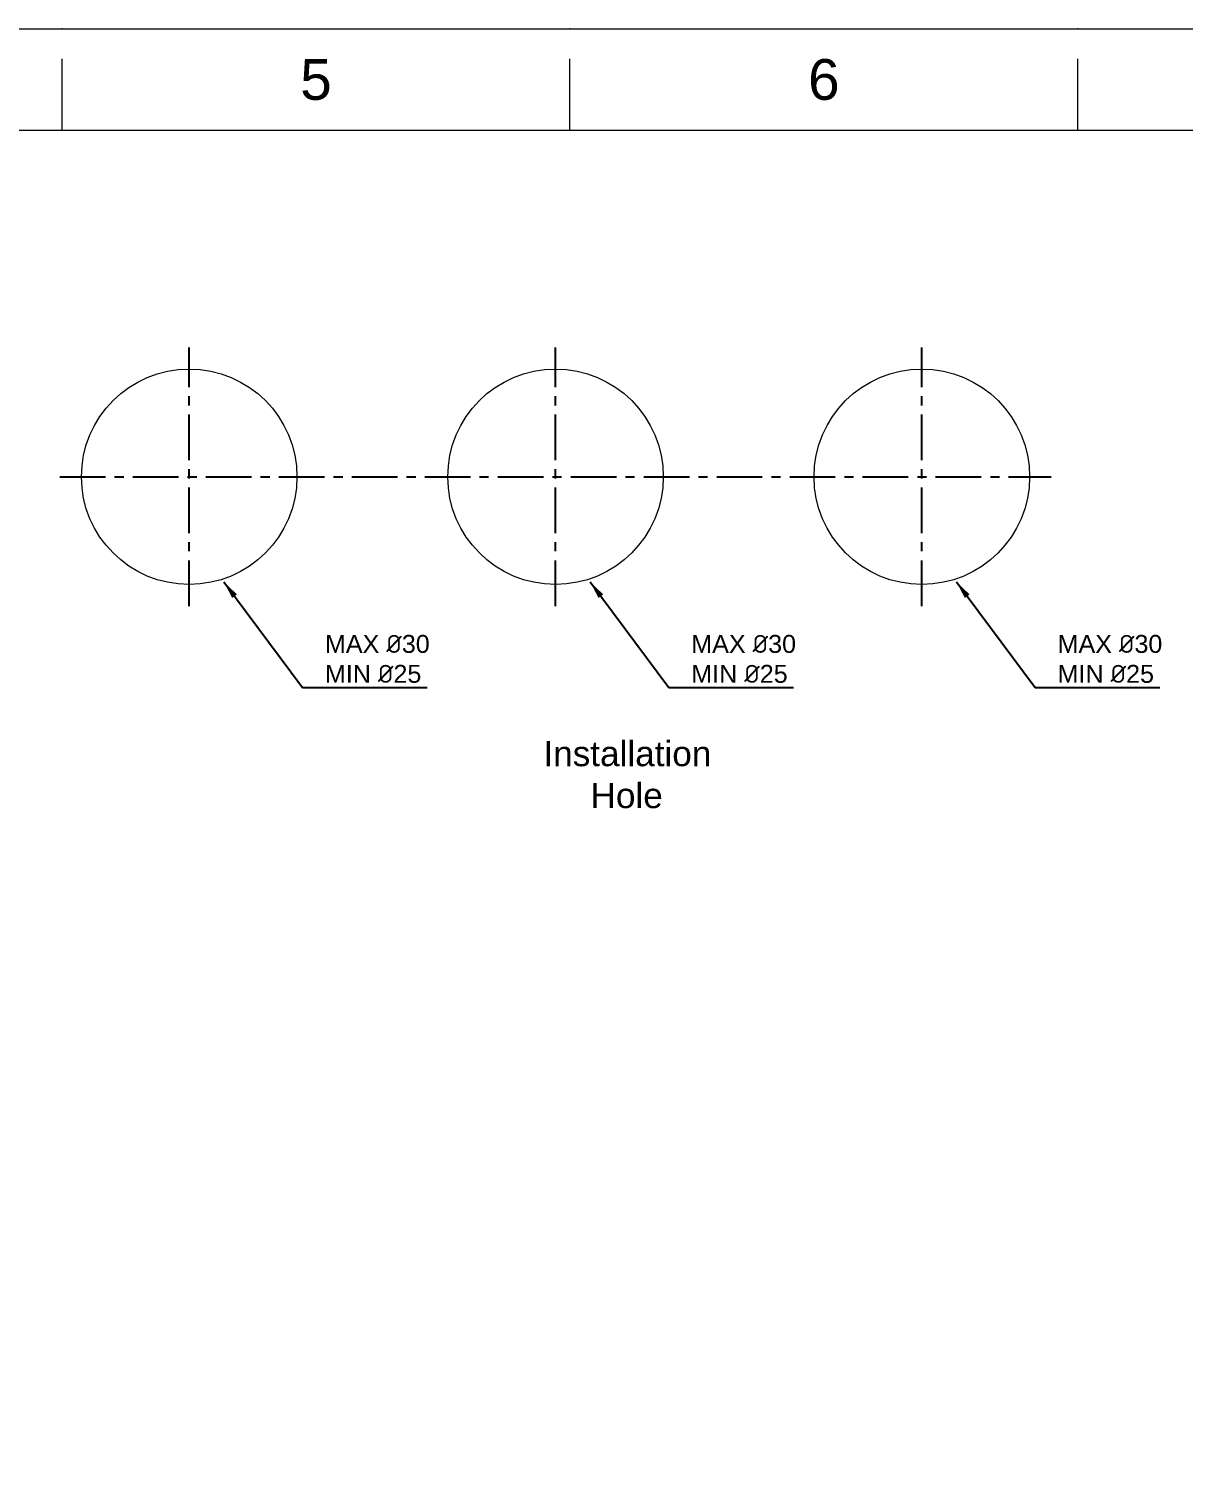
# Model space of a CAD drawing. Header units: millimetres. Extents: x 1931 to 2525, y -1753 to -1333.
# Drawn here: x 2223.8 to 2384.5, y -1534.5 to -1332.8 of the extents above; entities that cross this region are included whole.
import ezdxf

# ---------------------------------------------------------------- set-up
doc = ezdxf.new("R2010")
doc.units = ezdxf.units.MM
doc.header["$LTSCALE"] = 0.1
doc.linetypes.add('CENTERX2', pattern=[101.6, 63.5, -12.7, 12.7, -12.7])
doc.layers.get('0').update_dxf_attribs({"lineweight": 13})
doc.layers.add('CENTER', color=1, linetype='CENTERX2')
doc.layers.add('TEXT', color=2, linetype='Continuous')
doc.layers.add('DIM', color=3, linetype='Continuous', lineweight=9)
doc.styles.get("Standard").update_dxf_attribs({"font": 'arial.ttf'})
doc.dimstyles.new('ISO-25', dxfattribs={"dimtxt": 2.5, "dimasz": 2.5, "dimexe": 1.25, "dimexo": 0.625, "dimtad": 1, "dimdec": 1, "dimtxsty": 'Standard', "dimcen": 2.5, "dimadec": 0, "dimazin": 0, "dimtfac": 1, "dimtdec": 1, "dimtmove": 0, "dimatfit": 3, "dimfxl": 0, "dimarcsym": 0})

msp = doc.modelspace()

# ---------------------------------------------------------------- linework, layer by layer
for p, q in [((2228.39, -1346.96), (2228.39, -1336.96)), ((2299.09, -1346.96), (2299.09, -1336.96)), ((2369.8, -1346.96), (2369.8, -1336.96)), ((2511.21, -1346.96), (1945.56, -1346.96))]:
    msp.add_line(p, q)
for centre in [(2246.09, -1395.16), (2297.09, -1395.16), (2348.09, -1395.16)]:
    msp.add_circle(centre, 15)
for p in [(2228.39, -1332.82), (2299.09, -1332.82), (2369.8, -1332.82)]:
    msp.add_point(p)
at = {"layer": 'CENTER'}
for p, q in [((2246.09, -1413.16), (2246.09, -1377.16)), ((2297.09, -1413.16), (2297.09, -1377.16)), ((2348.09, -1413.16), (2348.09, -1377.16)), ((2228.09, -1395.16), (2366.09, -1395.16))]:
    msp.add_line(p, q, dxfattribs=at)
at = {"layer": 'DIM', "color": 7}
msp.add_lwpolyline([(1931.42, -1332.82), (2525.36, -1332.82), (2525.36, -1752.82), (1931.42, -1752.82)], close=True, dxfattribs=at)

# ---------------------------------------------------------------- texts
at = {"char_height": 5.66, "attachment_point": 5}
for s, insert in [('5', (2263.74, -1339.89)), ('6', (2334.45, -1339.89))]:
    msp.add_mtext_dynamic_manual_height_columns(s, width=50, gutter_width=12.5, heights=[0], dxfattribs=dict(at, insert=insert))
at = {"layer": 'DIM', "char_height": 2.5, "attachment_point": 7}
for insert in [(2264.99, -1423.88), (2315.99, -1423.88), (2366.99, -1423.88)]:
    msp.add_mtext('MAX {\\fISOCPEUR|b0|i0|c0|p34;%%C}30\\PMIN {\\fISOCPEUR|b0|i0|c0|p34;%%C}25', dxfattribs=dict(at, insert=insert))
at = {"layer": 'TEXT', "insert": (2292.64, -1431.95), "char_height": 3.5, "attachment_point": 1}
msp.add_mtext_dynamic_manual_height_columns('{\\W2.03891; }Installation \\P{\\W6.86844; }Hole', width=28.1224, gutter_width=12.5, heights=[0], dxfattribs=at)

# ---------------------------------------------------------------- leaders
at = {"layer": 'DIM', "annotation_type": 0, "has_hookline": 1, "hookline_direction": 0, "text_width": 14.25}
for points in [[(2250.91, -1409.78), (2261.86, -1424.51), (2264.36, -1424.51)], [(2301.91, -1409.78), (2312.86, -1424.51), (2315.36, -1424.51)], [(2352.91, -1409.78), (2363.86, -1424.51), (2366.36, -1424.51)]]:
    msp.add_leader(points, dimstyle='ISO-25', dxfattribs=at)

doc.saveas('drawing.dxf')
